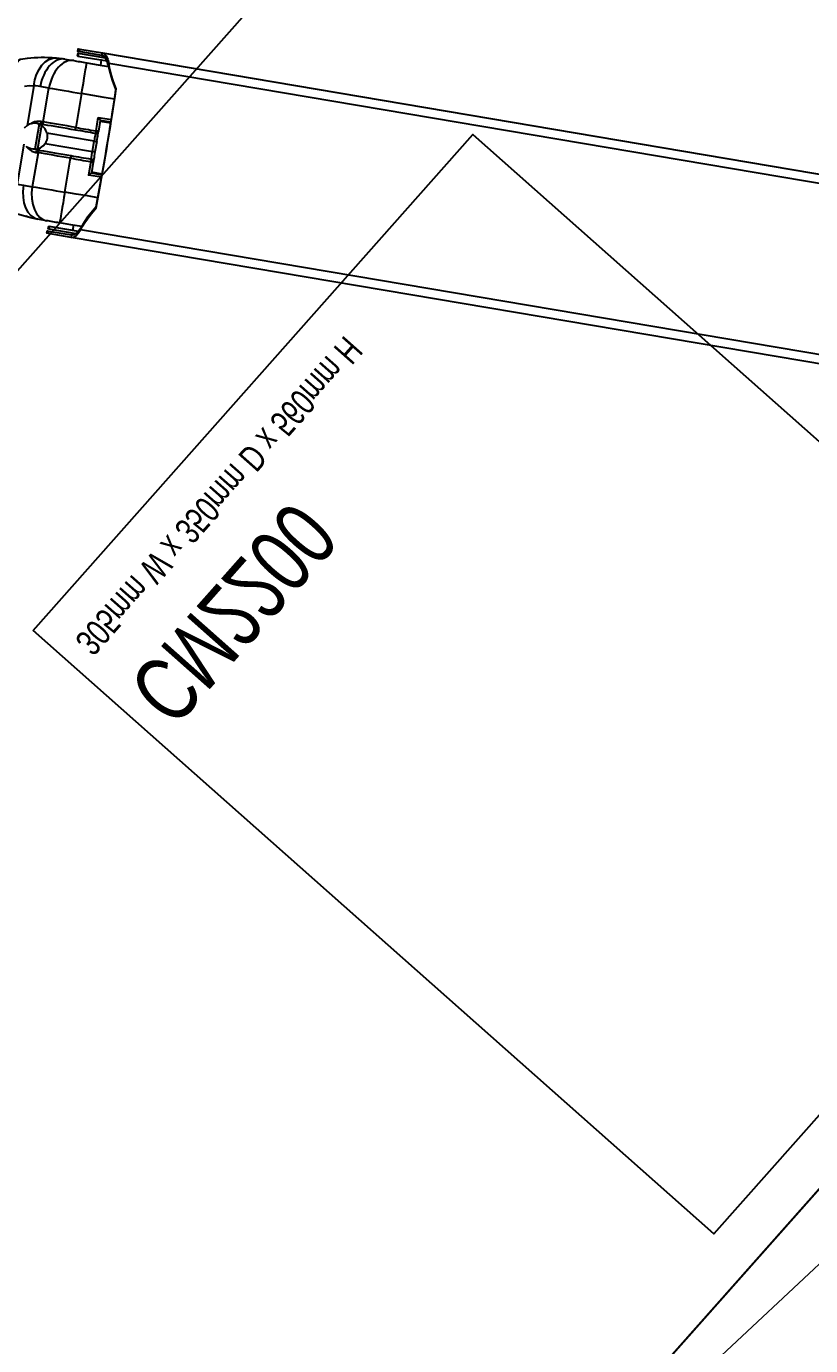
# Model space of a CAD drawing. Header units: feet. Extents: x 2658791 to 2675396, y -5466277 to -5453577.
# Drawn here: x 2670832 to 2671134, y -5463256 to -5462748 of the extents above; entities that cross this region are included whole.
import ezdxf

# ---------------------------------------------------------------- set-up
doc = ezdxf.new("R2010")
doc.units = ezdxf.units.FT
doc.header["$LTSCALE"] = 33
doc.header["$MEASUREMENT"] = 0
doc.layers.add('A-WALL', color=1, linetype='Continuous')
doc.layers.add('PDF_Geometry', color=7, linetype='Continuous')
for name, color, linetype, lineweight in [('LENS-FURNITURE', 13, 'Continuous', 9), ('LENS_DIMENSION', 193, 'Continuous', 0), ('LENS_PARTITION', 21, 'Continuous', 25), ('LN-ELEVATION-1', 81, 'Continuous', 25), ('LN-HATCH', 251, 'Continuous', 0)]:
    doc.layers.add(name, color=color, linetype=linetype, lineweight=lineweight)
doc.styles.get("Standard").update_dxf_attribs({"font": 'GILC____.TTF'})

# ---------------------------------------------------------------- blocks, each defined once
blk = doc.blocks.new('A$C789c81e5')
at = {"layer": 'LN-HATCH'}
h = blk.add_hatch(dxfattribs=at)
h.set_pattern_fill('ANSI32', color=256, scale=222, angle=88.10999999999999)
h.set_pattern_definition([(133.11, (0, 0), (-60.77608072651567, -56.89314995255626), []), (133.11, (1.294310255814574, 39.22307682720641), (-60.77608072651567, -56.89314995255626), [])])
h.paths.add_polyline_path([(284.603167203498, 13432.84504655063), (909.3146801860935, 14137.36551671608), (813.893194189168, 14255.84236214385), (172.3709122139907, 13532.36349177548)])
h.paths.add_polyline_path([(1459.43292829168, 11387.96965762299), (-325.3517016484743, 12971.05517162589), (-425.1103197844199, 12858.55206084338), (1361.03428734119, 11274.74414159146)])
at = {"layer": 'A-WALL'}
blk.add_lwpolyline([(1459.43292829168, 11387.96965762299), (-325.3517016484743, 12971.05517162589), (-425.1103197844199, 12858.55206084338), (1361.03428734119, 11274.74414159146)], close=True, dxfattribs=at)
blk = doc.blocks.new('MINGSING')
at = {"layer": 'LENS_PARTITION', "color": 1}
blk.add_lwpolyline([(0, 225.050557859242), (255, 225.050557859242), (255, 575.0505578592417), (0, 575.0505578592417)], close=True, dxfattribs=at)
at = {"insert": (7.55703631043434, 290.8781383554451), "char_height": 25, "width": 317.4808165720382, "attachment_point": 1}
blk.add_mtext('CM2200\\P{\\H0.4x;305mm W x 350mm D x 560mm H}', dxfattribs=at)
blk = doc.blocks.new('PHOROPTER')
at = {"layer": 'LN-ELEVATION-1', "lineweight": 25}
for points in [[(229.169565674878, 257.8649477846921), (406.9634161952708, -27.01500809239224), (411.629127707012, -34.49090045457706), (411.9578489512496, -35.01761211035773), (411.1079077150495, -35.54806124698371), (411.1116389974776, -35.55403989600018), (411.9615802337937, -35.02359075983985), (411.9578489512496, -35.01761211035773)], [(350.8758045186113, -73.13897394994274), (351.7257457535306, -72.60852481657639), (351.7294770292064, -72.61450346326455), (350.8795358018542, -73.14495259756222), (350.8758045186113, -73.13897394994274), (350.5470832736755, -72.61226229509339), (345.8813717633312, -65.13636992964894), (345.6231482213188, -64.28285409091039), (345.7666933710279, -63.22021994786337), (346.3141720023996, -62.00524110859261), (347.2289559834462, -60.6858375254087), (347.8042740349483, -60.36833998793735), (349.2129841548449, -58.50774093763902), (350.5545224044763, -56.47288121422754), (351.4477362261678, -54.95900176605211), (352.2976017864711, -53.38899104436858), (353.1063690893643, -51.75312860263511), (352.6926594930992, -51.96976613486185), (351.8659056260076, -53.61678709601982), (350.9943523750699, -55.19202576344832), (350.0794768313935, -56.71117499982937), (348.6975210897217, -58.78788291383536), (347.2289559834462, -60.6858375254087), (172.3637664475536, 219.501510522794)], [(227.5081932299363, 253.9171995576471), (402.3733827665273, -26.2701484891586), (400.7988468274998, -26.61238524131477), (399.1577935583482, -26.88801964418963), (397.4502452096495, -27.09708689106629), (394.8504827990255, -27.28912786813453), (392.1431009733642, -27.34870820585638), (391.7667243192263, -27.6251642499119), (396.945214802894, -27.42059755837545), (400.2810723046131, -26.96878049522638), (401.8413829979545, -26.64372905110941), (403.2953765698766, -26.46815272467211), (404.5315795042843, -26.56993867689744), (405.4878856054563, -26.92953100102022), (406.1134749526681, -27.5454572243616), (406.9634161952708, -27.01500809239224), (406.3101495863227, -26.40803901432082), (405.2925073869118, -26.07010299013928), (403.9605384511232, -26.02808914938942), (402.3733827665273, -26.2701484891586), (401.8413829979545, -26.64372905110941)], [(347.8042740349483, -60.36833998793735), (347.0017334748118, -61.60106874676421), (346.5500249738397, -62.75628183828668), (346.4588682400354, -63.76959670428187), (346.7313129975519, -64.6059207986109), (345.8813717633312, -65.13636992964894), (168.0875212373503, 219.7435859530233)], [(388.7343603906047, -29.44279676442966), (390.8860577591986, -32.89047197578475), (393.2133135911137, -36.6194453695789), (395.5443006994029, -40.35439740912988), (397.3100236417085, -39.25240804860369), (399.0278626247599, -38.18030310003086), (400.6319771042616, -37.17917374381797), (402.0864539356262, -36.27143336087466), (403.3434092975512, -35.48696633661166), (404.3609445861366, -34.85192160028964), (405.1091323370638, -34.38497690903024), (405.5700158764666, -34.09733905410394), (405.7256389832181, -34.00021453434602), (406.0879918409336, -34.58081428240986), (406.4503406806907, -35.16140760481358), (406.8089281813298, -35.73597410833463), (407.1563418907171, -36.29263679683209), (407.4925577560496, -36.83135711727664), (407.8175437060708, -37.35208370303735), (408.1275945339875, -37.84887965396047), (408.4189528948916, -38.31572457822041), (410.2269658273143, -41.21271253796293), (410.7977656208968, -42.15396022191271), (411.3505769274486, -43.10636313119903), (411.8757148871955, -44.06772967474535), (412.3706780191567, -45.44716254808007)], [(401.2130862433986, -26.76972921798006), (403.390914585354, -30.25927421776578), (405.7256389832181, -34.00021453434602)], [(402.9052772400025, -29.48113512387499), (404.5991741649631, -28.42397246276961)], [(403.3776633283412, -26.46673968527466), (409.4180484393437, -36.14527828339487), (410.2679896806655, -35.6148291551508), (404.6347527858158, -26.58866614988074)], [(404.5872032081534, -28.43144353106618), (404.7112347526999, -28.60352770099416)], [(411.629127707012, -34.49090045457706), (410.7791864694154, -35.02134959446266), (406.1134749526681, -27.5454572243616)], [(356.0714778001711, -49.82773274369538), (358.2231751750513, -53.27540795970708), (360.5504310063843, -57.00438135536385), (362.8814181137423, -60.73933339631185), (374.1221901658282, -53.72395691135896), (375.0336501696438, -55.18439373001456), (375.937673661072, -56.63291499717161), (376.826733977563, -58.0574606875889), (377.697095804062, -59.45204570190981), (378.5413507143094, -60.8047994696535), (379.3519479754905, -62.1036234148778), (380.1252123985032, -63.34262878494337), (380.8536453679262, -64.50980049045758), (381.2832534190093, -65.1981635633856), (381.7891066235315, -65.88875921815635), (382.3818043541687, -66.49196148244664), (383.0500965138491, -66.98974456591532), (383.7670709345549, -67.36563932290301), (384.5155465103744, -67.60544202616438), (384.9947628907685, -67.8802249901928), (385.4971872767492, -68.09891124395654), (386.0168783107365, -68.26530697802082), (387.4572098079661, -68.41431980440393)], [(392.249190881761, -63.35272959899157), (392.2129016391991, -62.80151539901272), (392.3203528723972, -62.02752796513959), (392.29769658242, -61.21830858802422), (392.1441575829232, -60.39926757663488), (391.8627059666032, -59.60181632591409), (391.4645917937451, -58.84398061782121), (391.0349837551184, -58.15561755327507), (390.8599231432019, -58.24824942974373), (390.6856336292404, -58.31546467216686), (390.5060957649548, -58.36094415327536), (390.3355708596355, -58.367560362909), (390.1792690841539, -58.35698810080065), (390.0416909122432, -58.30978611158207), (389.9303110862675, -58.23793079238384), (389.8488526897563, -58.14738809829577), (389.1577565571351, -57.04004138195887), (388.4218590158562, -55.86090915836393), (387.6523278821551, -54.62788565689697), (386.8491971971526, -53.34102543303743), (386.0236347647442, -52.01822270685807), (385.1756746201136, -50.65953202871606), (384.3202178590292, -49.28882948029786), (383.4535873042479, -47.90022310195491), (383.4715438288695, -47.88901643129063), (383.5194277635601, -47.85913199977949), (383.5972393614065, -47.81056970730424), (383.7049784189148, -47.74332966981456), (383.8306738753163, -47.66488302033393), (383.9803114099486, -47.57149409363045), (384.1359345055244, -47.47436956176534), (384.3035285425431, -47.36977396020665), (385.2149885561376, -48.83021079469472), (386.1190120476822, -50.27873206185176), (387.0080723542778, -51.70327773690225), (387.8784341920691, -53.09786276286467), (388.7226891022001, -54.45061653060839), (389.5332863522053, -55.74944046372547), (390.3065507752181, -56.98844583379105), (391.0349837551184, -58.15561755327507), (402.2757559063903, -51.14024099614471), (401.5473229263732, -49.97306927619502), (400.7740585026622, -48.7340639079921), (399.9634612539376, -47.43523997161537), (399.119206342526, -46.08248620759694), (398.2488445103227, -44.68790118722245), (397.3597842064046, -43.26335550518706), (396.4557607022872, -41.81483422918245), (395.5443006994029, -40.35439740912988), (384.3035285425431, -47.36977396020665), (383.780524312664, -46.53176172683013), (383.2575501333049, -45.69379763631149), (382.7383072267112, -44.86181219993157), (382.2153330642322, -44.02384812803939), (381.6923548647029, -43.18587761744857), (381.173111966491, -42.353892180603), (380.6501377963286, -41.51592810777946), (380.1308968998784, -40.6839458812028), (384.584110158874, -37.90469125797971), (384.5803768745682, -37.89870939776302), (384.2633261233859, -37.83046063920482), (383.7615543572756, -37.71942942915484), (383.4482388927427, -37.65716574015097), (383.3001728614618, -37.63313727127389), (383.239577905304, -37.62932871235534), (381.4988261797989, -34.84011370921507), (381.0430811493716, -34.10987121658401)], [(380.8276030491397, -34.24435129435733), (383.0240998119407, -37.76380879292265)], [(381.8907682051941, -33.58913626521827), (382.7798285103927, -35.01368194399403), (384.584110158874, -37.90469125797971)], [(411.1079077150495, -35.54806124698371), (410.7791864694154, -35.02134959446266)], [(390.8670412955398, -59.96540295472367), (390.4499614232045, -59.57696293806655), (388.9682168282161, -58.72193811787292), (387.657347400469, -58.43388281390071), (386.5168209042458, -58.4720735992305), (376.7670117252563, -42.84990668436511), (376.6624156916805, -42.68231194792313), (376.5652882191643, -42.52668412635101), (376.4718960394676, -42.37704137805849), (376.3934329703043, -42.25131962727753), (376.326201823802, -42.14359482889995), (376.2776390912768, -42.06578252650795), (376.2477688194776, -42.01792124658822), (376.2365409261838, -41.99993073241785), (376.9009316092415, -41.58528386661783), (377.5353948590637, -41.18931476026772), (378.1219739450898, -40.82323018601163), (378.6367271141207, -40.50197225529699), (379.0616977294267, -40.23674768395721), (379.3729438410665, -40.04249870451167), (379.5644798524736, -39.92296088999136), (379.6303204137657, -39.88186972914263), (379.4739542819152, -40.00445585558191), (379.3482014469628, -40.14944165432825), (379.2471266397333, -40.32064287597314), (379.1886623341416, -40.50681433407588), (379.1593863459129, -40.69977612188085), (379.1749669340497, -40.89798116637394), (379.224210446031, -41.08349340455606), (379.3108499683731, -41.2622948186472), (379.2629659163358, -41.29217930743471), (379.1193139569659, -41.38183263363314), (378.8858793543477, -41.52751938626169), (378.5686477812997, -41.72550391824914), (378.1795901801962, -41.96831513615324), (377.7426485137839, -42.24101083539426), (377.2638083694328, -42.53985542617738), (376.7670117252563, -42.84990668436511), (373.3732323252188, -44.96796762570737), (383.1230415067694, -60.59013453358786), (382.8325311807276, -61.07080549607053), (382.5936129665061, -61.59416427463293), (382.3882911344117, -62.2379855508916), (382.2764259481628, -62.89829114964232), (382.2601478470314, -63.76506118103861), (382.3934761516575, -64.60502304183319), (382.5591649981507, -65.15035642404109)], [(383.4535873042479, -47.90022310195491), (382.9343484228303, -47.06824409356339), (382.415105518332, -46.23625865206121), (381.8995958917367, -45.41025506658479), (381.3803530042351, -44.57826964324339), (380.8611101053248, -43.74628420732913), (380.3456024811893, -42.9202838311903), (379.826361592306, -42.08830160601062), (379.3108499683731, -41.2622948186472), (379.3213399285741, -41.23912443732843), (379.3654625342751, -41.20321320230139), (379.4358055737394, -41.14268398797139), (379.5398133290292, -41.06946529028935), (379.6617775092891, -40.98503999551756), (379.807679762278, -40.88566600671038), (379.963302869146, -40.78854148695245), (380.1308968998784, -40.6839458812028), (380.030036143522, -40.52233619662), (379.9366399516876, -40.37268702918663), (379.8507403974945, -40.23504973948003), (379.776014618139, -40.11531626572831), (379.7125167545455, -40.01357333129272), (379.6676873026008, -39.94174287794158), (379.6415483176533, -39.89986025728285), (379.6303204137657, -39.88186972914263), (383.239577905304, -37.62932871235534)], [(409.4180484393437, -36.14527828339487), (409.4965054894855, -36.27099039545283)], [(410.2679896806655, -35.6148291551508), (410.3464467287121, -35.74054127233104), (409.4965054894855, -36.27099039545283), (409.5151719148561, -36.3008996876888), (410.3651131358056, -35.77045054966585), (410.3464467287121, -35.74054127233104)], [(365.4963453531091, -49.81738336710259), (363.6920636970608, -46.92637405218556), (362.8030033911636, -45.50182837480678)], [(363.6492133518041, -44.96540059195831), (364.1049583892163, -45.69564308784904), (365.8457101090171, -48.4848580849357)], [(366.055202634685, -48.35411360580474), (363.8587058844569, -44.83465611608699)], [(372.8427615217224, -44.11799166351555), (376.2365409261838, -41.99993073241785)], [(411.8757148871955, -44.06772967474535), (412.9460758492641, -46.1692329463549), (413.9438105920853, -48.40756354108453), (414.419431793649, -49.58276455942542), (414.8666366210963, -50.79239080334081), (415.295113747852, -52.03864043205975), (415.693691478722, -53.30361276073381), (416.3308754088648, -55.61721271509306), (416.6657483011077, -57.04663370596246), (416.6062382975651, -57.72419763309881), (416.1592774396122, -58.4605809855275), (415.3330953574331, -59.24231797968968), (414.162127983087, -60.03130245720967), (412.6823204722311, -60.80517235258593), (410.9452559266062, -61.53997061215339), (409.0122986675996, -62.21408572280779), (406.931280465942, -62.79754986893386)], [(374.972131397255, -53.19350776681678), (374.9541748942867, -53.20471444306895), (374.9062909456262, -53.23459886992349), (374.8284794359062, -53.28316109767182), (374.7267258637876, -53.34666560404002), (374.5950448345684, -53.42884784750641), (374.4513927705412, -53.51850123936309), (374.2897842957463, -53.61936123343184), (374.1221901658282, -53.72395691135896), (373.5991859246569, -52.88594466540961), (373.0762117496051, -52.04798058466986), (372.5569688444084, -51.21599514456466), (372.0339946756431, -50.37803106894717), (371.5110164956714, -49.54006056953222), (370.9917735841882, -48.70807512523606), (370.4687994153064, -47.87011104868724), (369.9495585125696, -47.03812881791963), (370.1171526662365, -46.93353316094724), (370.2787611291569, -46.83267315709962), (370.4261484798335, -46.74900483479722), (370.5615607803047, -46.67280122870578), (370.6670456356659, -46.61527537042275), (370.7523257056309, -46.57868005847556), (370.8039709953882, -46.55482244538143), (370.8293940725562, -46.55557949608192), (371.3449056888058, -47.38158628204836), (371.8641465853725, -48.21356850815937), (372.3833894848649, -49.04555394221097), (372.8988970908395, -49.87155430344865), (373.4181399959198, -50.70353974355384), (373.9373808860837, -51.53552196547389), (374.4528925087361, -52.36152875609697), (374.972131397255, -53.19350776681678), (375.8387619587884, -54.58211414841935), (376.6979520041787, -55.95879855705425), (377.5421788513487, -57.31150736706331), (378.3677412900433, -58.63431009836496), (379.1708719793533, -59.92117033107206), (379.9404031194572, -61.1541938376613), (380.6763006556139, -62.33332605333997), (381.36739679522, -63.44067277200521), (381.4129421592515, -63.55362880462781), (381.4285540691635, -63.68525296356529), (381.4105091579549, -63.82957949349655), (381.3573183107946, -63.97089630085975), (381.2704667349171, -64.12490899441762), (381.1567150024057, -64.26247182674706), (381.0137729402923, -64.39324110373853), (380.8536453679262, -64.50980049045758), (369.6128733157238, -71.5251769758761), (368.8844403478142, -70.35800526663661), (368.1111759239866, -69.11899989796802), (367.3005786697904, -67.8201759555377), (366.456323758961, -66.46742218965665), (365.5859619267577, -65.0728371697478), (364.696901615971, -63.64829148491844), (363.7928781174414, -62.19977021543309), (362.8814181137423, -60.73933339631185), (361.1156950723671, -61.84132282901555), (359.4038416451367, -62.90969216497614), (357.7937417056237, -63.91455707047136), (356.3392647595902, -64.82229750370605), (355.0882949717634, -65.60302893025799), (354.0685094243672, -66.24779434269294), (353.3203217545815, -66.71473896689713), (352.8594381200674, -67.00237688375636), (352.709800593002, -67.09576581185684), (350.3750781799026, -63.35482868785039), (348.1860179454379, -59.84728676080703)], [(392.1400465190236, -64.44383191084489), (405.338077725406, -56.20692812046034), (404.9391643000125, -55.47446416225284), (404.5223264510569, -54.75325826881453), (404.0837688324097, -54.03722895216197), (402.2757559063903, -51.14024099614471)], [(382.3175074836763, -64.13681789161636), (390.0208480692527, -59.32915572402999)], [(382.5606481066497, -65.16605888865888), (390.874509868474, -59.97736987983806)], [(383.1230415067694, -60.59013453358786), (383.4366594227321, -60.18646746175363), (383.7906395718746, -59.80749450111762), (384.1805255286454, -59.47272754507139), (384.6025040038221, -59.17605624953285), (385.0544087607705, -58.92733620200306), (385.5264350615034, -58.7241828874685), (386.0164105948352, -58.57644231943414), (386.5168209042458, -58.4720735992305)], [(389.8488526897563, -58.14738809829577), (390.2784346929112, -58.83570943167431), (390.3598930824373, -58.92625212343411), (390.4713029542763, -58.99815559759736), (390.6088771269715, -59.04535117512567), (390.7651809173694, -59.05592665448785), (390.9319464848668, -59.0432868390344), (391.1152136223682, -59.00378279527648), (391.289503136446, -58.93656755285338), (391.4645917937451, -58.84398061782121)], [(390.2784346929112, -58.83570943167431), (390.4965764402005, -59.19856510357931), (390.690800139826, -59.57640155917033), (390.8670412955398, -59.96540295472367), (390.941029108275, -60.04397551529109), (391.0508987967915, -60.16671548318118), (391.2563867194403, -60.42933913739398), (391.7673899664368, -61.27477429481223), (392.2129016391991, -62.80151539901272)], [(346.5215172318567, -62.85719156125559), (352.15475412659, -71.88335456652565), (353.0046953580168, -71.35290542198345), (346.9643102406117, -61.67436681967227)], [(346.7313129975519, -64.6059207986109), (351.3970245092933, -72.08181316079572), (350.5470832736755, -72.61226229509339)], [(348.1858210708306, -63.6315995925106), (349.8857035509136, -62.57070132112129)], [(348.2978816706745, -63.81115484097971), (348.1955398195714, -63.63384591368959), (348.1977921143698, -63.62412846414372)], [(381.36739679522, -63.44067277200521), (381.7969787895272, -64.12899410817772), (381.8425241610094, -64.24195014173164), (381.8581661200442, -64.37362244771793), (381.8401172077575, -64.51794256968422), (381.7869283504842, -64.65926257800311), (381.6963174548291, -64.8072516801767), (381.5862949963483, -64.95078994845971), (381.4433529335365, -65.08155922731385), (381.2832534190093, -65.1981635633856)], [(381.7969787895272, -64.12899410817772), (382.0330770450237, -64.480643089395), (382.2871558388288, -64.82112393109128), (382.5591649981507, -65.15035642404109), (382.5897712285224, -65.23937540082261), (382.642779148795, -65.3642887356691), (382.7660144852998, -65.62837995542213), (382.8937481761968, -65.87302674446255), (383.5400772296417, -66.77538142306729), (384.5155465103744, -67.60544202616438)], [(375.3555197756796, -79.06087810406461), (373.8576334443933, -77.70024761324748), (372.8188472107577, -76.50221071904525), (370.8593690810086, -77.66687778895721), (368.8320364046667, -78.54958097403869), (366.7981611241411, -79.12862550234422), (364.831046249863, -79.37487756693736), (363.0152629915683, -79.2772579882294), (361.4053305464622, -78.84316643420607), (360.0633790765713, -78.09219740331172), (359.0416917451948, -77.04149359604342), (358.4088147477305, -76.14736710209398), (357.7961484398984, -75.2323197503574), (357.207392149634, -74.30227874731645), (355.3993792052207, -71.40529077639803), (355.1080208444328, -70.93844585260376), (354.7979700239666, -70.44164990307762), (354.4767193531443, -69.92690838640553), (354.1405034960771, -69.38818806456403), (353.7893544847902, -68.82554030464962), (353.4344982693728, -68.25695244316012), (353.0758847036923, -67.68234418192878), (352.709800593002, -67.09576581185684)], [(369.6128733157238, -71.5251769758761), (371.4208862608357, -74.42216494539753), (371.8774004668521, -75.1269875098951), (372.3421222821635, -75.81830899324268), (372.8188472107577, -76.50221071904525), (386.0168783107365, -68.26530697802082)], [(351.3970245092933, -72.08181316079572), (351.7257457535306, -72.60852481657639)], [(352.2332111633441, -72.0090666715987), (352.2518775888311, -72.03897596383467), (353.101818819443, -71.50852682115509), (353.0831524072273, -71.47861753636971), (352.2332111633441, -72.0090666715987), (352.15475412659, -71.88335456652565)], [(353.0831524072273, -71.47861753636971), (353.0046953580168, -71.35290542198345)], [(378.039263940329, -80.82908476842566), (376.6067926610412, -82.43839273881167), (375.1459705218731, -83.88233856391163), (373.7226901818358, -85.11991455638781), (372.3773408711713, -86.10922769503668), (371.1541076296999, -86.81446610065179), (370.0948566805163, -87.20942964451388), (369.2309926676389, -87.29113334557042), (368.6021699951088, -87.04315848415717), (366.5376233419229, -85.32093794038519), (364.5913077823644, -83.5083101191558), (363.6660359112138, -82.57211501942945), (362.7609688215016, -81.61498938361181), (361.895550040208, -80.64143546530975), (361.0615378879302, -79.66489975899458), (360.018337583082, -78.35318106738849), (359.0416917451948, -77.04149359604342)]]:
    blk.add_lwpolyline(points, dxfattribs=at)
blk.add_lwpolyline([(566.9349693848634, -34.02664670208469), (235.9349696977952, -34.01213702559471, 0.4142135623730951), (210.9338738246588, -59.01104110479355), (210.9311998411576, -120.0110410419293, 0.4142135623730951), (235.9301039092096, -145.0121369194239), (566.9301036037722, -145.0266465982422, 0.4142135623730951), (591.9311994769523, -120.027742520906), (591.9338734678023, -59.02774257911368, 0.4142135623730951)], format="xyb", close=True, dxfattribs=at)
for points in [[(372.8427615217224, -44.11799166351555), (372.1843563143921, -44.52890300145371), (371.5439076824405, -44.92860757699236), (370.9573284996732, -45.29469221876934), (370.4425753373944, -45.61595015181228), (370.0235902918794, -45.87743911566213), (369.7123441857111, -46.07168810116127), (369.5148225884477, -46.19496150314808), (369.4489820308809, -46.23605267517269), (369.6278040727194, -46.14944752445444), (369.8192828138417, -46.0964488047175), (370.0114975965407, -46.08460771013051), (370.2104097797128, -46.11015026597306), (370.3906264209944, -46.17236751085147), (370.5618300978386, -46.27344802161679), (370.7068415253016, -46.39919142192229), (370.8293940725562, -46.55557949608192), (370.8772781190055, -46.52569500124081), (371.0209301928117, -46.43604162475092), (371.2603502583515, -46.2866193158552), (371.5775818337279, -46.0886347987689), (371.9606539787783, -45.8495591194369), (372.4035811102076, -45.57312787929549), (372.8764356723114, -45.2780188866891), (373.3732323252188, -44.96796762570737), (373.268636286637, -44.80037288134917), (373.1715088197088, -44.64474506536499), (373.078116640012, -44.49510231753809), (372.9996535715472, -44.3693805648945), (372.9324224313314, -44.26165577070785), (372.8838596981077, -44.18384346971289), (372.8539894263085, -44.13598218979314)], [(365.4963453531091, -49.81738336710259), (365.4985975382441, -49.80766597529871), (365.5706044021354, -49.49660600442439), (365.6973103976633, -48.99334120610729), (365.7730525306251, -48.68826628848911), (365.8165225351986, -48.54470002325252), (365.8457101090171, -48.4848580849357), (369.4489820308809, -46.23605267517269), (369.4602099310432, -46.25404319213703), (369.4863489260023, -46.29592582909389), (369.5311783673533, -46.36775626847518), (369.5946762295498, -46.46949920617042), (369.6694020076247, -46.58923268318175), (369.7553015706653, -46.72686997102571), (369.8486977607536, -46.87651914311572), (369.9495585125696, -47.03812881791963)]]:
    blk.add_lwpolyline(points, close=True, dxfattribs=at)
for centre, radius, start, end in [((1020.732518491131, -1078.456951345317), 1224.725763557979, 120.880495408438, 123.0561566025172), ((995.2296174026852, -1037.593528253492), 1176.521805620873, 120.8586011692284, 123.078050472462)]:
    blk.add_arc(centre, radius, start, end, dxfattribs=at)
for centre, major_axis, ratio, start_param, end_param in [((397.6534239010943, -44.67224427079782), (10.83154703983618, 6.245538076172763), 0.6340336299900394, 4.774291308354521, 6.299474200710058), ((399.706471999787, -47.57885637693106), (10.56324899228559, 6.299867377232842), 0.6338252238221767, 4.749103320821657, 6.293298161968293), ((365.5809315995139, -65.05952253798023), (10.17893219396557, 6.346112399696307), 0.6351305027522921, 3.141372674035951, 4.712452151471469), ((367.3015088254178, -68.15548059530556), (10.11336148932231, 6.11135998086312), 0.6342719933677446, 3.146966604168243, 4.736470925396713)]:
    blk.add_ellipse(centre, major_axis=major_axis, ratio=ratio, start_param=start_param, end_param=end_param, dxfattribs=at)
blk = doc.blocks.new('MOROTISED TABLE-TRIAL SET 950x600')
at = {"layer": 'PDF_Geometry', "lineweight": 25}
blk.add_lwpolyline([(415.5923622683621, 2.18279e-11), (550.0003704861738, 2.18279e-11, 0.4142524001247118), (599.9958994225599, 50.00260162355697), (599.9958994225599, 899.9973678589085, 0.4142518501714829), (550.0003704861738, 950.0000000000218), (50.00260613718999, 950.0000000000218, 0.4142929195148918), (4.605390131e-07, 899.9973678589085), (4.605390131e-07, 50.00260162355697, 0.414163635492108), (50.00260613718999, 2.18279e-11), (415.5923622683621, 2.18279e-11)], format="xyb", dxfattribs=at)

msp = doc.modelspace()

# ---------------------------------------------------------------- block references
at = {"rotation": 228.4359944295251}
msp.add_blockref('PHOROPTER', (2671139.360020028, -5462542.869713521), dxfattribs=at)
at = {"xscale": -1, "rotation": 228.4359944295251}
msp.add_blockref('MINGSING', (2670666.140005121, -5462831.394629481), dxfattribs=at)
at = {"layer": 'LENS-FURNITURE', "rotation": 138.4359944295251}
msp.add_blockref('MOROTISED TABLE-TRIAL SET 950x600', (2671432.740756487, -5462861.869765125), dxfattribs=at)
at = {"layer": 'LENS_DIMENSION', "rotation": 270}
msp.add_blockref('A$C789c81e5', (2658989.766584637, -5462818.31075162), dxfattribs=at)

doc.saveas('drawing.dxf')
